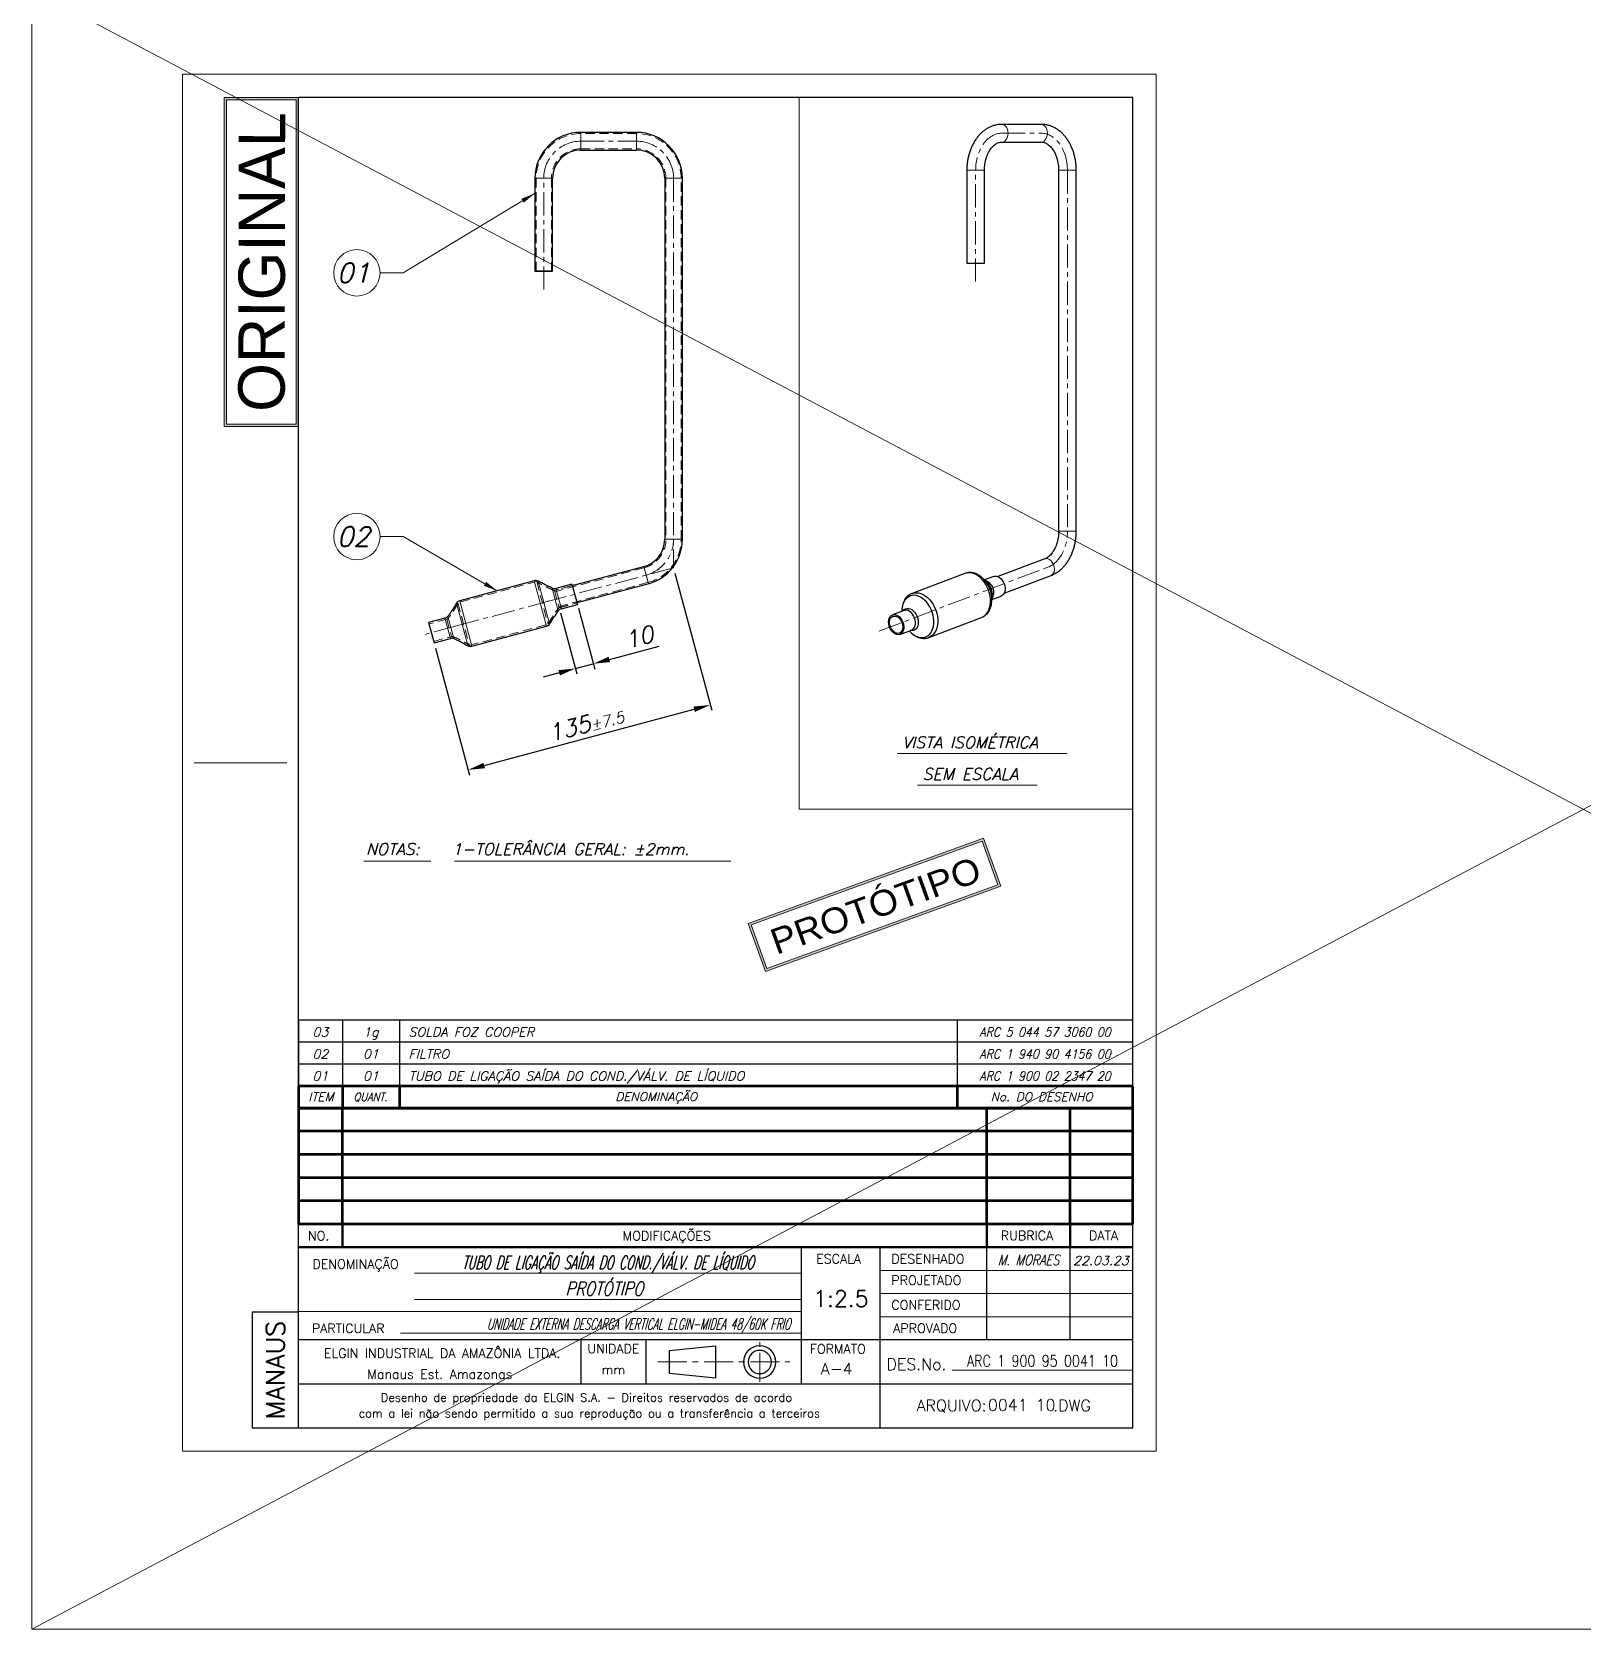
# Model space of a CAD drawing. Header units: millimetres. Extents: x -274 to 1592, y -149 to 3482.
# Drawn here: x -81 to 755, y 998 to 1859 of the extents above; entities that cross this region are included whole.
import ezdxf
from ezdxf.enums import TextEntityAlignment as Align

# ---------------------------------------------------------------- set-up
doc = ezdxf.new("R2010")
doc.units = ezdxf.units.MM
doc.header["$LTSCALE"] = 5
doc.linetypes.add('CENTER', pattern=[2, 1.25, -0.25, 0.25, -0.25])
doc.linetypes.add('DASHED', pattern=[0.75, 0.5, -0.25])
for name, color, linetype, lineweight in [('Dimensão', 252, 'Continuous', 13), ('LCentro', 1, 'CENTER', 15), ('LContorno', 7, 'Continuous', 30), ('LTexto', 7, 'Continuous', 25), ('LTracejada', 2, 'DASHED', 20), ('TEXTO', 3, 'Continuous', 25)]:
    doc.layers.add(name, color=color, linetype=linetype, lineweight=lineweight)
doc.styles.add('ARIAL ELGIN', font='ARIAL.TTF')
doc.styles.add('ARIAL-ELGIN', font='arial.ttf')
doc.styles.add('romans', font='romans.shx', dxfattribs={"oblique": 15})
doc.dimstyles.new('romans', dxfattribs={"dimscale": 2, "dimtxt": 3, "dimasz": 3, "dimexe": 1, "dimexo": 1, "dimgap": 1.5, "dimtad": 1, "dimdsep": 46, "dimtxsty": 'romans', "dimcen": 0, "dimclrd": 256, "dimclre": 256, "dimclrt": 7, "dimaunit": 1, "dimadec": 0, "dimazin": 0, "dimtfac": 0.666666, "dimtmove": 0, "dimatfit": 3, "dimfxl": 1, "dimlwd": -1, "dimarcsym": 0})
doc.dimstyles.new('romans$0', dxfattribs={"dimscale": 3, "dimtxt": 3, "dimasz": 3, "dimexe": 1, "dimexo": 1, "dimgap": 1, "dimtad": 1, "dimdsep": 46, "dimtxsty": 'romans', "dimcen": 0, "dimclrt": 7, "dimaunit": 1, "dimadec": 0, "dimazin": 0, "dimtfac": 0.666666, "dimtmove": 0, "dimatfit": 3, "dimfxl": 1, "dimarcsym": 0})

# ---------------------------------------------------------------- blocks, each defined once
blk = doc.blocks.new('Acrésc. de Desenho')
at = {"layer": 'LContorno', "color": 3, "lineweight": 60}
for p, q in [((180, 4.74), (0, 4.74)), ((0, 4.74), (0, 0)), ((9.47, 4.74), (9.47, 0)), ((21.79, 4.74), (21.79, 0)), ((142.09, 4.74), (142.09, 0)), ((180, 0), (180, 4.74)), ((0, 0), (180, 0))]:
    blk.add_line(p, q, dxfattribs=at)
at = {"layer": 'TEXTO', "style": 'romans', "oblique": 15, "width": 1.035276}
for s, p in [('DENOMINAÇÃO', (77.18, 2.45)), ('No. DO DESENHO', (160.3, 2.45))]:
    blk.add_text(s, height=1.8299, dxfattribs=at).set_placement(p, align=Align.MIDDLE)
at = {"layer": 'TEXTO', "style": 'romans', "oblique": 15}
for s, height, width, p in [('ITEM', 1.83, 1.035276, (4.87, 2.45)), ('QUANT.', 1.757, 0.879985, (15.53, 2.42))]:
    blk.add_text(s, height=height, dxfattribs=dict(at, width=width)).set_placement(p, align=Align.MIDDLE_CENTER)
blk = doc.blocks.new('Modificações1')
at = {"layer": 'LContorno', "color": 3, "lineweight": 60}
for p, q in [((180, 5), (0, 5)), ((0, 5), (0, 0)), ((9.5, 0), (9.5, 5)), ((148.5, 0), (148.5, 5)), ((166.5, 0), (166.5, 5)), ((180, 0), (180, 5)), ((180, 0), (0, 0))]:
    blk.add_line(p, q, dxfattribs=at)
at = {"layer": 'TEXTO', "style": 'romans'}
for tag, p in [('Nº', (4.75, 2.5)), ('RÚBRICA', (157.5, 2.5)), ('DATA', (173.25, 2.5))]:
    blk.add_attdef(tag, text='', height=2, dxfattribs=at).set_placement(p, align=Align.MIDDLE_CENTER)
blk.add_attdef('MODIFICAÇÕES', text='', height=2, dxfattribs=at).set_placement((12.975, 2.5), align=Align.MIDDLE_LEFT)
blk = doc.blocks.new('Acrésc. de Desenho1')
at = {"layer": 'LContorno', "color": 3}
for p, q in [((180, 4.74), (0, 4.74)), ((0, 4.74), (0, 0)), ((9.47, 4.74), (9.47, 0)), ((21.79, 4.74), (21.79, 0)), ((142.09, 4.74), (142.09, 0)), ((180, 0), (180, 4.74)), ((180, 0), (0, 0))]:
    blk.add_line(p, q, dxfattribs=at)
at = {"layer": 'TEXTO', "style": 'romans', "oblique": 15, "width": 1.035276}
blk.add_attdef('DENOMINAÇÃO', text='', height=1.93, dxfattribs=at).set_placement((23.75, 0.66), align=Align.BOTTOM_LEFT)
for tag, p in [('ITEM', (4.74, 0.66)), ('QUANT.', (15.63, 0.66)), ('NºDESENHO', (161.04, 0.66))]:
    blk.add_attdef(tag, text='', height=1.93, dxfattribs=at).set_placement(p, align=Align.BOTTOM_CENTER)
blk = doc.blocks.new('A4')
at = {"layer": 'Dimensão'}
for p, q in [((-0.01, 0), (-0.01, 297)), ((209.99, 297), (-0.01, 297)), ((209.99, 0), (209.99, 297)), ((2.49, 148.5), (22.49, 148.5)), ((133.49, 38.38), (49.99, 38.38)), ((150.49, 39), (204.99, 39)), ((191.49, 39), (173.49, 39)), ((133.49, 32.75), (49.99, 32.75)), ((150.49, 34), (204.99, 34)), ((133.49, 30.12), (24.99, 30.12)), ((150.49, 29), (204.99, 29)), ((133.49, 25.5), (46.99, 25.5)), ((204.99, 17.5), (165.99, 17.5)), ((209.99, 0), (-0.01, 0))]:
    blk.add_line(p, q, dxfattribs=at)
at = {"layer": 'LCentro'}
for p, q in [((124.49, 15), (124.49, 23.5)), ((102.49, 19.25), (130.99, 19.25))]:
    blk.add_line(p, q, dxfattribs=at)
at = {"layer": 'LContorno', "color": 3}
for p, q in [((24.99, 5), (24.99, 292)), ((204.99, 292), (24.99, 292)), ((204.99, 5), (204.99, 292)), ((133.49, 14.5), (133.49, 44)), ((150.49, 5), (150.49, 44)), ((173.49, 24), (173.49, 44)), ((191.49, 24), (191.49, 44)), ((14.99, 30), (14.99, 5)), ((24.99, 30), (14.99, 30)), ((204.99, 24), (24.99, 24)), ((85.99, 14.5), (85.99, 24)), ((99.99, 14.5), (99.99, 24)), ((204.99, 14.5), (24.99, 14.5)), ((204.99, 5), (14.99, 5))]:
    blk.add_line(p, q, dxfattribs=at)
at = {"layer": 'LContorno', "color": 3, "lineweight": 50}
for p, q in [((204.99, 49), (24.99, 49)), ((34.49, 44), (34.49, 49)), ((173.49, 44), (173.49, 49)), ((191.49, 44), (191.49, 49)), ((204.99, 44), (24.99, 44))]:
    blk.add_line(p, q, dxfattribs=at)
at = {"layer": 'LContorno'}
for p, q in [((104.99, 21.75), (114.94, 22.74)), ((104.99, 19.25), (104.99, 21.75)), ((114.94, 22.74), (114.94, 15.74)), ((104.99, 16.74), (104.99, 19.24)), ((114.94, 15.74), (104.99, 16.74))]:
    blk.add_line(p, q, dxfattribs=at)
for major_axis, start_param, end_param in [((2.47, 2.47), 5.497787, 11.780972), ((-1.77, 1.77), 3.926991, 10.210176)]:
    blk.add_ellipse((124.49, 19.25), major_axis=major_axis, ratio=1, start_param=start_param, end_param=end_param, dxfattribs=at)
at = {"layer": 'LContorno', "style": 'romans'}
blk.add_text('MANAUS', height=4, rotation=90, dxfattribs=at).set_placement((19.99, 17.5), align=Align.MIDDLE)
blk.add_text('A-4', height=2.5, dxfattribs=at).set_placement((137.67, 15.78), align=Align.BOTTOM_LEFT)
at = {"layer": 'LContorno', "style": 'romans', "oblique": 15, "width": 2.742105}
blk.add_attdef('DENOMINAÇÃO', text='', height=2.9, rotation=0.1779, dxfattribs=at).set_placement((51.25, 39.09), (132.24, 39.34), align=Align.FIT)
at = {"layer": 'LContorno', "style": 'romans', "oblique": 15}
for tag, height, width, p in [('NOME1', 2.22, 1.035276, (182.49, 39.49)), ('DATA1', 1.93, 0.9, (198.08, 39.59)), ('NOME2', 2.22, 1.035276, (182.49, 34.49)), ('DATA2', 1.93, 0.9, (198.08, 34.59)), ('NOME3', 2.22, 1.035276, (182.49, 24.49)), ('DATA3', 1.93, 0.9, (198.08, 24.59))]:
    blk.add_attdef(tag, text='', height=height, dxfattribs=dict(at, width=width)).set_placement(p, align=Align.BOTTOM_CENTER)
for tag, height, width, p, p2 in [('DENOMINAÇÃO1', 2.9, 2.574799, (51.25, 33.72), (132.24, 33.72)), ('PARTICULAR', 2.41, 4.089453, (47.62, 26.3), (132.24, 26.3))]:
    blk.add_attdef(tag, text='', height=height, dxfattribs=dict(at, width=width)).set_placement(p, p2, align=Align.FIT)
at = {"layer": 'LContorno', "style": 'romans'}
for tag, height, p in [('ESC.', 3.5, (141.99, 30.12)), ('ARQUIVO', 2.5, (181, 7.98))]:
    blk.add_attdef(tag, text='', height=height, dxfattribs=at).set_placement(p, align=Align.BOTTOM_CENTER)
at = {"layer": 'LContorno', "style": 'romans', "width": 0.85}
blk.add_attdef('NºDESENHO', text='', height=2.5, dxfattribs=at).set_placement((185.49, 17.5), align=Align.BOTTOM_CENTER)
at = {"layer": 'LTexto', "style": 'romans'}
for s, height, p in [('NO.', 2, (29.34, 45.49)), ('MODIFICAÇÕES', 2, (104.44, 45.49)), ('RUBRICA', 2, (182.14, 45.52)), ('DATA', 2, (198.66, 45.52)), ('DENOMINAÇÃO', 2, (37.31, 39.37)), ('ESCALA', 2, (141.5, 40.5)), ('PARTICULAR', 2, (35.72, 25.51)), ('DES.No.', 2.5, (158.31, 17.52)), ('ARQUIVO:       .DWG', 2.5, (177.13, 8.62))]:
    blk.add_text(s, height=height, dxfattribs=at).set_placement(p, align=Align.CENTER)
for s, p in [('DESENHADO', (152.89, 42.49)), ('PROJETADO', (152.89, 37.87)), ('CONFERIDO', (152.89, 32.55)), ('APROVADO', (153.28, 27.53))]:
    blk.add_text(s, height=2, dxfattribs=at).set_placement(p, align=Align.TOP_LEFT)
for s, height, p in [('ELGIN INDUSTRIAL DA AMAZÔNIA LTDA. ', 2, (56.66, 21.14)), ('UNIDADE', 2, (92.92, 22.13)), ('Manaus Est. Amazonas', 2, (55.49, 16.62)), ('mm', 2, (92.92, 17.61)), ('Desenho de propriedade da ELGIN S.A. - Direitos reservados de acordo ', 1.8, (87.74, 11.59)), ('com a lei não sendo permitido a sua reprodução ou a transferência a terceiros', 1.8, (87.74, 8.19))]:
    blk.add_text(s, height=height, dxfattribs=at).set_placement(p, align=Align.MIDDLE_CENTER)
blk.add_text('FORMATO', height=2, dxfattribs=at).set_placement((135.29, 20.46), align=Align.BOTTOM_LEFT)
blk = doc.blocks.new('Carimbo Original PRETO')
at = {"layer": 'LCentro'}
h = blk.add_hatch(color=3, dxfattribs=at)
h.paths.add_polyline_path([(-16, -71), (0, -71), (0, 0), (-16, 0)])
h.paths.add_polyline_path([(-15.5, -0.5), (-0.5, -0.5), (-0.5, -70.5), (-15.5, -70.5)], flags=16)
at = {"layer": 'LCentro', "color": 3, "linetype": 'Continuous'}
for points in [[(0, -71), (0, 0), (-16, 0), (-16, -71)], [(-0.5, -70.5), (-0.5, -0.5), (-15.5, -0.5), (-15.5, -70.5)]]:
    blk.add_lwpolyline(points, close=True, dxfattribs=at)
at = {"layer": 'LCentro', "color": 3, "style": 'ARIAL ELGIN', "width": 0.968396}
blk.add_text('ORIGINAL', height=10, rotation=89.8833, dxfattribs=at).set_placement((-2.99, -67.83), (-2.86, -3.23), align=Align.FIT)
blk = doc.blocks.new('*D123')
at = {"layer": 'Defpoints', "color": 0}
for p in [(264.77, 1570.2), (134.15, 1535.2), (284.59, 1496.23)]:
    blk.add_point(p, dxfattribs=at)
at = {"layer": 'Dimensão', "color": 0, "lineweight": -2}
for p, q in [((265.55, 1567.3), (285.37, 1493.33)), ((136.39, 1526.84), (154.75, 1458.33)), ((162.67, 1463.56), (275.9, 1493.9))]:
    blk.add_line(p, q, dxfattribs=at)
at = {"layer": 'Dimensão', "color": 0}
for points in [[(276.28, 1492.45), (275.51, 1495.35), (284.59, 1496.23)], [(162.28, 1465.01), (163.06, 1462.11), (153.97, 1461.23)]]:
    blk.add_solid(points, dxfattribs=at)
at = {"layer": 'Dimensão', "color": 7, "insert": (217.45, 1486), "char_height": 9, "attachment_point": 5, "rotation": 15, "style": 'romans'}
blk.add_mtext('135{\\H5.999994;%%p7.5}', dxfattribs=at)
blk = doc.blocks.new('*D124')
at = {"layer": 'Defpoints', "color": 0}
for p in [(212.66, 1551.31), (203, 1548.72), (221.46, 1518.46)]:
    blk.add_point(p, dxfattribs=at)
at = {"layer": 'Dimensão', "color": 0, "lineweight": -2}
for p, q in [((203.78, 1545.82), (212.58, 1512.98)), ((213.44, 1548.41), (222.24, 1515.57)), ((230.15, 1520.79), (257.09, 1528.01)), ((211.8, 1515.88), (221.46, 1518.46)), ((203.11, 1513.55), (194.41, 1511.22))]:
    blk.add_line(p, q, dxfattribs=at)
at = {"layer": 'Dimensão', "color": 0}
for points in [[(203.5, 1512.1), (202.72, 1515), (211.8, 1515.88)], [(229.77, 1522.24), (230.54, 1519.34), (221.46, 1518.46)]]:
    blk.add_solid(points, dxfattribs=at)
at = {"layer": 'Dimensão', "color": 7, "insert": (246.03, 1532.81), "char_height": 9, "attachment_point": 5, "rotation": 15, "style": 'romans'}
blk.add_mtext('10', dxfattribs=at)
blk = doc.blocks.new('InsCirculo')
at = {"layer": 'Dimensão'}
blk.add_circle((0, 0), 5, dxfattribs=at)
at = {"layer": 'TEXTO', "style": 'romans', "oblique": 15}
blk.add_attdef('00', text='', height=4.17, dxfattribs=at).set_placement((-0.76, 0), align=Align.MIDDLE_CENTER)
blk = doc.blocks.new('Carimbo Protótipo')
at = {"layer": 'LCentro'}
h = blk.add_hatch(color=10, dxfattribs=at)
h.paths.add_polyline_path([(0, 11), (0, 0), (54, 0), (54, 11)])
h.paths.add_polyline_path([(53.5, 10.5), (53.5, 0.5), (0.5, 0.5), (0.5, 10.5)], flags=16)
h.paths.add_polyline_path([(1.66, 0.69), (55.03, 0.69), (55.03, 11.16), (1.66, 11.16)], flags=9)
at = {"layer": 'LCentro', "color": 10, "linetype": 'Continuous'}
for points in [[(0, 0), (54, 0), (54, 11), (0, 11)], [(0.5, 0.5), (53.5, 0.5), (53.5, 10.5), (0.5, 10.5)]]:
    blk.add_lwpolyline(points, close=True, dxfattribs=at)
at = {"layer": 'LCentro', "color": 10, "style": 'ARIAL-ELGIN', "width": 1.050604}
blk.add_text('PROTÓTIPO', height=5.5, dxfattribs=at).set_placement((3.4, 2.53), (50.91, 2.53), align=Align.FIT)

msp = doc.modelspace()

# ---------------------------------------------------------------- linework, layer by layer
at = {"layer": 'Dimensão'}
for p, q in [((-81.243, 997.955), (1591.764, 1881.899)), ((1591.764, 997.955), (-81.243, 1881.899)), ((385.392, 1469.993), (477.121, 1469.993)), ((396.376, 1452.952), (460.935, 1452.952)), ((133.878, 1412.074), (97.691, 1412.074)), ((146.581, 1412.074), (295.598, 1412.074))]:
    msp.add_line(p, q, dxfattribs=at)
for points in [[(-81.243, 1881.899), (-81.243, 997.955), (1591.764, 997.955), (1591.764, 1881.899)], [(512.5, 1823.828), (512.5, 1440.071), (332.448, 1440.071), (332.448, 1823.828)]]:
    msp.add_lwpolyline(points, close=True, dxfattribs=at)
at = {"layer": 'LCentro', "ltscale": 2}
for p, q in [((214.769, 1800.198), (244.769, 1800.198)), ((441.833, 1804.516), (463.046, 1804.516)), ((427.691, 1724.516), (427.691, 1784.516)), ((477.189, 1784.516), (477.189, 1589.862)), ((194.769, 1720.198), (194.769, 1780.198)), ((264.769, 1780.198), (264.769, 1570.198)), ((264.769, 1570.198), (196.855, 1552.001)), ((375.479, 1535.974), (466.707, 1570.544)), ((147.677, 1538.824), (197.905, 1552.282)), ((147.677, 1538.824), (130.29, 1534.165))]:
    msp.add_line(p, q, dxfattribs=at)
for centre, start, end in [((214.769, 1780.198), 90, 180), ((244.769, 1780.198), 0, 90), ((244.769, 1585.545), 285, 0)]:
    msp.add_arc(centre, 20, start, end, dxfattribs=at)
for centre, start_param, end_param in [((441.833, 1784.516), 0, 1.5707963), ((463.046, 1784.516), 4.712389, 6.2831853), ((463.046, 1589.862), 3.403392, 4.712389)]:
    msp.add_ellipse(centre, major_axis=(0, 20), ratio=0.7071068, start_param=start_param, end_param=end_param, dxfattribs=at)
at = {"layer": 'LContorno', "color": 3}
for p, q in [((463.046, 1809.278), (441.833, 1809.278)), ((244.769, 1804.961), (214.769, 1804.961)), ((214.769, 1795.436), (244.769, 1795.436)), ((441.833, 1799.753), (463.046, 1799.753)), ((422.929, 1784.516), (422.929, 1734.516)), ((432.454, 1734.516), (432.454, 1784.516)), ((472.426, 1784.516), (472.426, 1589.862)), ((481.951, 1589.862), (481.951, 1784.516)), ((190.006, 1780.198), (190.006, 1730.198)), ((199.531, 1730.198), (199.531, 1780.198)), ((260.006, 1780.198), (260.006, 1585.487)), ((269.531, 1585.487), (269.531, 1780.198)), ((422.929, 1734.516), (431.059, 1734.516)), ((431.059, 1734.516), (432.454, 1734.516)), ((198.136, 1730.198), (190.006, 1730.198)), ((190.006, 1730.198), (199.531, 1730.198)), ((190.658, 1730.198), (198.868, 1730.198)), ((199.531, 1730.198), (198.136, 1730.198)), ((248.498, 1570.769), (209.145, 1560.224)), ((465.019, 1574.997), (439.725, 1565.413)), ((189.637, 1563.215), (149.459, 1552.449)), ((209.966, 1561.363), (201.357, 1559.056)), ((209.966, 1561.363), (212.89, 1550.448)), ((211.61, 1551.024), (250.963, 1561.569)), ((421.886, 1567.141), (393.476, 1556.375)), ((437.469, 1565.507), (432.495, 1563.622)), ((443.1, 1556.506), (468.394, 1566.09)), ((204.281, 1548.141), (212.89, 1550.448)), ((436.495, 1553.054), (441.473, 1554.94)), ((436.638, 1554.89), (436.668, 1555.132)), ((141.501, 1543.018), (132.692, 1540.658)), ((389.057, 1547.162), (382.828, 1544.801)), ((402.477, 1532.623), (430.887, 1543.389)), ((132.692, 1540.658), (135.616, 1529.743)), ((156.033, 1527.915), (196.211, 1538.68)), ((386.832, 1534.234), (393.061, 1536.595)), ((391.897, 1536.154), (392.502, 1535.505)), ((393.364, 1536.344), (392.62, 1536.428)), ((135.616, 1529.743), (144.426, 1532.103))]:
    msp.add_line(p, q, dxfattribs=at)
at = {"layer": 'LContorno', "color": 4, "lineweight": 9}
for p, q in [((214.769, 1796.831), (214.769, 1804.961)), ((214.769, 1804.961), (214.769, 1795.436)), ((214.769, 1796.092), (214.769, 1804.305)), ((244.769, 1796.831), (244.769, 1804.961)), ((244.769, 1804.961), (244.769, 1795.436)), ((244.769, 1804.305), (244.769, 1796.092)), ((214.769, 1795.436), (214.769, 1796.831)), ((244.769, 1795.436), (244.769, 1796.831)), ((422.929, 1784.516), (431.059, 1784.516)), ((431.059, 1784.516), (432.454, 1784.516)), ((480.556, 1784.516), (472.426, 1784.516)), ((481.951, 1784.516), (480.556, 1784.516)), ((198.136, 1780.198), (190.006, 1780.198)), ((190.006, 1780.198), (199.531, 1780.198)), ((198.88, 1780.198), (190.67, 1780.198)), ((199.531, 1780.198), (198.136, 1780.198)), ((260.006, 1780.198), (261.401, 1780.198)), ((269.531, 1780.198), (260.006, 1780.198)), ((268.88, 1780.198), (260.67, 1780.198)), ((261.401, 1780.198), (269.531, 1780.198)), ((260.006, 1585.545), (261.401, 1585.545)), ((269.531, 1585.545), (260.006, 1585.545)), ((260.658, 1585.545), (268.868, 1585.545)), ((261.401, 1585.545), (269.531, 1585.545)), ((480.556, 1589.862), (472.426, 1589.862)), ((481.951, 1589.862), (480.556, 1589.862)), ((248.713, 1570.827), (249.074, 1569.479)), ((251.178, 1561.626), (248.713, 1570.827)), ((251.008, 1562.26), (248.882, 1570.193)), ((249.074, 1569.479), (251.178, 1561.626)), ((196.211, 1538.68), (189.637, 1563.215)), ((189.637, 1563.215), (196.211, 1538.68)), ((191.782, 1562.987), (197.954, 1539.95)), ((197.954, 1539.95), (191.782, 1562.987)), ((202.594, 1546.955), (199.302, 1559.24)), ((202.594, 1546.955), (199.302, 1559.24)), ((204.281, 1548.141), (201.357, 1559.056)), ((153.758, 1528.214), (147.638, 1551.052)), ((147.638, 1551.052), (153.758, 1528.214)), ((149.459, 1552.449), (156.033, 1527.915)), ((156.033, 1527.915), (149.459, 1552.449)), ((144.426, 1532.103), (141.501, 1543.018)), ((141.501, 1543.018), (144.426, 1532.103)), ((146.223, 1532.027), (143.019, 1543.983)), ((146.223, 1532.027), (143.019, 1543.983))]:
    msp.add_line(p, q, dxfattribs=at)
at = {"layer": 'LContorno', "color": 4, "lineweight": 9, "flags": 128}
for points in [[(441.835, 1809.278), (442.016, 1809.271), (442.734, 1809.105), (443.411, 1808.724), (444.013, 1808.146), (444.514, 1807.398), (444.89, 1806.516), (445.122, 1805.54), (445.201, 1804.516)], [(463.046, 1809.278), (463.229, 1809.271), (463.947, 1809.105), (464.624, 1808.724), (465.227, 1808.146), (465.727, 1807.398), (466.103, 1806.516), (466.335, 1805.54), (466.414, 1804.516)], [(445.201, 1804.516), (445.122, 1803.492), (444.89, 1802.516), (444.514, 1801.634), (444.013, 1800.886), (443.411, 1800.308), (442.734, 1799.927), (442.016, 1799.76), (441.853, 1799.753)], [(466.414, 1804.516), (466.335, 1803.492), (466.103, 1802.516), (465.727, 1801.634), (465.227, 1800.886), (464.624, 1800.308), (463.947, 1799.927), (463.229, 1799.76), (463.046, 1799.753)], [(470.074, 1570.544), (469.808, 1571.533), (469.397, 1572.476), (468.86, 1573.328), (468.223, 1574.05), (467.514, 1574.608), (466.768, 1574.976), (466.019, 1575.137), (465.302, 1575.084), (465.019, 1574.997)]]:
    msp.add_lwpolyline(points, dxfattribs=at)
at = {"layer": 'LContorno', "color": 3, "flags": 128}
for points in [[(424.062, 1567.532), (422.886, 1567.423), (421.886, 1567.141)], [(430.887, 1543.389), (431.528, 1543.677), (432.511, 1544.316), (433.385, 1545.151), (434.134, 1546.167), (434.745, 1547.345), (435.206, 1548.664), (435.511, 1550.101), (435.652, 1551.631), (435.628, 1553.225), (435.439, 1554.855), (435.089, 1556.493), (434.583, 1558.109), (433.931, 1559.674), (433.145, 1561.16), (432.237, 1562.542), (431.226, 1563.793), (430.128, 1564.892), (428.963, 1565.82), (427.752, 1566.559), (426.517, 1567.096), (425.28, 1567.423), (424.062, 1567.532)], [(437.469, 1565.507), (438.038, 1565.653), (438.846, 1565.653), (439.68, 1565.43), (440.506, 1564.995), (441.289, 1564.364), (441.997, 1563.564), (442.602, 1562.627), (443.079, 1561.591), (443.409, 1560.5), (443.577, 1559.397), (443.577, 1558.328), (443.408, 1557.336), (443.079, 1556.463), (442.602, 1555.744), (441.997, 1555.208), (441.473, 1554.94)], [(398.692, 1532.531), (399.81, 1532.638), (400.867, 1532.955), (401.843, 1533.477), (402.72, 1534.194), (403.482, 1535.092), (404.114, 1536.156), (404.605, 1537.365), (404.946, 1538.697), (405.13, 1540.127), (405.153, 1541.627), (405.016, 1543.171), (404.721, 1544.73), (404.273, 1546.274), (403.68, 1547.775), (402.955, 1549.204), (402.11, 1550.536), (401.161, 1551.745), (400.125, 1552.809), (399.023, 1553.708), (397.874, 1554.425), (396.7, 1554.947), (395.523, 1555.264), (394.364, 1555.37), (393.246, 1555.264), (392.189, 1554.947), (391.213, 1554.425), (390.336, 1553.708), (389.574, 1552.809), (388.942, 1551.745), (388.451, 1550.536), (388.11, 1549.204), (387.949, 1548.047)], [(393.496, 1556.383), (394.476, 1556.657), (395.652, 1556.767)], [(395.652, 1556.767), (396.87, 1556.657), (398.107, 1556.331), (399.342, 1555.793), (400.553, 1555.054), (401.718, 1554.127), (402.816, 1553.028), (403.827, 1551.776), (404.735, 1550.395), (405.521, 1548.908), (406.173, 1547.343), (406.679, 1545.727), (407.029, 1544.09), (407.218, 1542.459), (407.242, 1540.865), (407.101, 1539.336), (406.796, 1537.899), (406.335, 1536.579), (405.724, 1535.401), (404.975, 1534.386), (404.101, 1533.551), (403.118, 1532.911), (402.482, 1532.626)], [(385.864, 1534.06), (385.039, 1534.172), (384.205, 1534.503), (383.396, 1535.038), (382.647, 1535.758), (381.986, 1536.631), (381.443, 1537.622), (381.037, 1538.691), (380.788, 1539.794), (380.703, 1540.886), (380.788, 1541.921), (381.038, 1542.858), (381.443, 1543.659), (381.987, 1544.289), (382.647, 1544.725), (383.397, 1544.947), (384.205, 1544.947), (385.039, 1544.725), (385.865, 1544.289), (386.648, 1543.659), (387.356, 1542.858), (387.961, 1541.921), (388.438, 1540.886), (388.768, 1539.794), (388.936, 1538.691), (388.936, 1537.622), (388.767, 1536.631), (388.438, 1535.758), (387.961, 1535.038), (387.356, 1534.503), (386.647, 1534.172), (385.864, 1534.06)], [(385.718, 1534.833), (384.96, 1534.943), (384.196, 1535.266), (383.461, 1535.788), (382.791, 1536.485), (382.216, 1537.323), (381.763, 1538.264), (381.454, 1539.264), (381.302, 1540.276), (381.315, 1541.252), (381.493, 1542.147), (381.827, 1542.919), (382.301, 1543.532), (382.894, 1543.957), (383.577, 1544.175), (384.318, 1544.175), (385.084, 1543.957), (385.837, 1543.532), (386.544, 1542.919), (387.17, 1542.147), (387.687, 1541.252), (388.071, 1540.276), (388.302, 1539.264), (388.372, 1538.264), (388.276, 1537.323), (388.018, 1536.485), (387.612, 1535.788), (387.076, 1535.266), (386.434, 1534.943), (385.718, 1534.833)], [(387.949, 1548.047), (387.927, 1547.775), (387.893, 1546.721)], [(388.615, 1546.994), (388.635, 1547.022), (389.219, 1547.636), (389.911, 1548.058), (390.688, 1548.273), (391.52, 1548.273), (392.377, 1548.058), (393.23, 1547.636), (394.046, 1547.022), (394.797, 1546.237), (395.455, 1545.311), (395.996, 1544.278), (396.402, 1543.173), (396.656, 1542.038), (396.751, 1540.913), (396.682, 1539.839), (396.453, 1538.855), (396.071, 1537.996), (395.55, 1537.293), (394.909, 1536.772), (394.172, 1536.452), (393.364, 1536.344), (393.364, 1536.344)], [(393.061, 1536.595), (393.585, 1536.863), (394.19, 1537.399), (394.667, 1538.118), (394.997, 1538.991), (395.165, 1539.983), (395.165, 1541.052), (394.997, 1542.155), (394.668, 1543.246), (394.191, 1544.282), (393.586, 1545.219), (392.877, 1546.019), (392.094, 1546.65), (391.269, 1547.085), (390.435, 1547.308), (389.626, 1547.308), (389.057, 1547.162)]]:
    msp.add_lwpolyline(points, dxfattribs=at)
at = {"layer": 'LContorno', "color": 3}
for centre, radius, start, end in [((214.769, 1780.198), 24.762, 90, 180), ((244.769, 1780.198), 24.762, 0, 90), ((214.769, 1780.198), 15.238, 90, 180), ((244.769, 1780.198), 15.238, 0, 90), ((244.769, 1585.545), 15.238, 285, 0), ((244.769, 1585.545), 24.763, 285, 0), ((190.413, 1560.317), 3, 62.86206, 105), ((200.58, 1561.954), 3, 244.785228, 285), ((420.4, 1553.005), 16.048, 350.669721, 49.909941), ((430.804, 1556.939), 6.714, 329.293675, 72.183198), ((428.005, 1555.875), 8.694, 355.097674, 47.328882), ((150.235, 1549.551), 3, 105, 149.975778), ((140.725, 1545.916), 3, 285, 319.884082), ((205.058, 1545.244), 3, 105, 145.214772), ((195.434, 1541.578), 3, 285, 327.13794), ((399.281, 1541.686), 9.174, 222.363049, 266.319655), ((145.202, 1529.205), 3, 70.115918, 105), ((155.256, 1530.812), 3, 240.024222, 285)]:
    msp.add_arc(centre, radius, start, end, dxfattribs=at)
at = {"layer": 'LContorno', "color": 4, "lineweight": 9}
msp.add_arc((466.469, 1569.36), 3.795, 300.489602, 18.173929, dxfattribs=at)
at = {"layer": 'LContorno', "color": 3}
for points, knots in [([(441.833, 1809.278), (441.469, 1809.27), (440.534, 1809.25), (439.037, 1809.043), (437.364, 1808.626), (435.733, 1808.015), (434.153, 1807.219), (432.635, 1806.242), (431.189, 1805.089), (429.827, 1803.767), (428.56, 1802.285), (427.399, 1800.654), (426.356, 1798.888), (425.439, 1797.004), (424.655, 1795.018), (424.012, 1792.947), (423.512, 1790.809), (423.162, 1788.622), (422.962, 1786.517), (422.939, 1785.144), (422.929, 1784.516)], [0, 0, 0, 0, 0.0348444, 0.089354, 0.1438778, 0.1986273, 0.2537941, 0.3095211, 0.3658875, 0.4229028, 0.4805118, 0.5386122, 0.5970791, 0.6557893, 0.7146392, 0.7735472, 0.8324624, 0.8913699, 0.9502716, 1, 1, 1, 1]), ([(481.951, 1784.516), (481.946, 1784.924), (481.934, 1786.077), (481.794, 1787.97), (481.487, 1790.172), (481.028, 1792.333), (480.423, 1794.435), (479.673, 1796.462), (478.782, 1798.397), (477.755, 1800.222), (476.599, 1801.922), (475.321, 1803.478), (473.933, 1804.875), (472.448, 1806.097), (470.881, 1807.133), (469.249, 1807.972), (467.57, 1808.61), (465.86, 1809.041), (464.347, 1809.25), (463.408, 1809.27), (463.046, 1809.278)], [0, 0, 0, 0, 0.0322975, 0.0912392, 0.150249, 0.2093354, 0.2685162, 0.3277993, 0.3871764, 0.4466089, 0.5060138, 0.5652809, 0.6242671, 0.6828109, 0.7407594, 0.798001, 0.8544926, 0.9102721, 0.9654541, 1, 1, 1, 1]), ([(432.454, 1784.516), (432.457, 1784.806), (432.467, 1785.673), (432.577, 1787.108), (432.827, 1788.79), (433.198, 1790.413), (433.68, 1791.953), (434.262, 1793.39), (434.933, 1794.705), (435.677, 1795.884), (436.479, 1796.913), (437.322, 1797.785), (438.191, 1798.496), (439.074, 1799.048), (439.966, 1799.444), (440.888, 1799.703), (441.507, 1799.736), (441.833, 1799.753)], [0, 0, 0, 0, 0.034088, 0.1016683, 0.1691772, 0.2365287, 0.3036781, 0.370602, 0.4373124, 0.5038762, 0.5704174, 0.6371356, 0.7044185, 0.7728801, 0.8434479, 0.917431, 1, 1, 1, 1]), ([(463.046, 1799.753), (463.176, 1799.75), (463.644, 1799.74), (464.404, 1799.606), (465.335, 1799.277), (466.237, 1798.8), (467.143, 1798.15), (468.039, 1797.312), (468.884, 1796.32), (469.666, 1795.181), (470.373, 1793.904), (470.993, 1792.504), (471.515, 1790.996), (471.929, 1789.4), (472.223, 1787.736), (472.396, 1786.099), (472.417, 1785.02), (472.426, 1784.516)], [0, 0, 0, 0, 0.03272391, 0.11844946, 0.1904422, 0.25871832, 0.33125299, 0.4011069, 0.46941035, 0.53694832, 0.60417889, 0.6713449, 0.73855202, 0.80587334, 0.87332332, 0.94087978, 1, 1, 1, 1]), ([(472.426, 1589.862), (472.423, 1589.572), (472.413, 1588.706), (472.303, 1587.271), (472.052, 1585.588), (471.681, 1583.965), (471.2, 1582.425), (470.617, 1580.988), (469.947, 1579.673), (469.202, 1578.495), (468.4, 1577.466), (467.557, 1576.593), (466.689, 1575.884), (465.835, 1575.343), (465.284, 1575.11), (465.019, 1574.997)], [0, 0, 0, 0, 0.0407516, 0.1215426, 0.2022483, 0.2827658, 0.3630417, 0.443048, 0.5227991, 0.6023749, 0.6819237, 0.7616842, 0.8421196, 0.9239643, 1, 1, 1, 1]), ([(468.394, 1566.09), (468.733, 1566.227), (469.617, 1566.583), (470.994, 1567.317), (472.503, 1568.324), (473.935, 1569.508), (475.281, 1570.859), (476.53, 1572.368), (477.671, 1574.023), (478.693, 1575.81), (479.587, 1577.714), (480.347, 1579.716), (480.966, 1581.8), (481.44, 1583.948), (481.764, 1586.142), (481.928, 1588.121), (481.944, 1589.364), (481.951, 1589.862)], [0, 0, 0, 0, 0.0417082, 0.1087925, 0.1763499, 0.2446915, 0.3138117, 0.383632, 0.4540218, 0.5248281, 0.5959049, 0.6671321, 0.7384145, 0.8097008, 0.8809768, 0.9522478, 1, 1, 1, 1]), ([(424.611, 1567.635), (424.337, 1567.625), (423.644, 1567.602), (422.725, 1567.444), (422.121, 1567.207), (421.905, 1567.121)], [0, 0, 0, 0, 0.29624017, 0.7477778, 1, 1, 1, 1]), ([(430.662, 1565.328), (430.338, 1565.579), (429.618, 1566.133), (428.418, 1566.782), (427.105, 1567.289), (425.827, 1567.584), (424.995, 1567.618), (424.611, 1567.635)], [0, 0, 0, 0, 0.1777425, 0.3941339, 0.6085825, 0.8194377, 1, 1, 1, 1]), ([(199.302, 1559.24), (198.05, 1559.845), (195.525, 1561.063), (193.036, 1562.342), (191.782, 1562.987)], [0, 0, 0, 0, 0.4960681, 1, 1, 1, 1]), ([(433.892, 1562.273), (433.621, 1562.521), (433.077, 1563.017), (432.38, 1563.732), (432.031, 1564.091)], [0, 0, 0, 0, 0.4992307, 1, 1, 1, 1]), ([(147.638, 1551.052), (147.2, 1550.299), (146.382, 1548.893), (145.171, 1546.943), (144.086, 1545.319), (143.352, 1544.4), (143.019, 1543.983)], [0, 0, 0, 0, 0.3107877, 0.5802579, 0.8095184, 1, 1, 1, 1]), ([(393.511, 1556.362), (393.336, 1556.302), (392.777, 1556.112), (391.914, 1555.595), (390.946, 1554.836), (390.097, 1553.917), (389.372, 1552.86), (388.777, 1551.672), (388.331, 1550.366), (388.055, 1549.18), (387.993, 1548.415), (387.971, 1548.141)], [0, 0, 0, 0, 0.0547268, 0.1757729, 0.296536, 0.4181785, 0.5416824, 0.6676528, 0.7961995, 0.9269473, 1, 1, 1, 1]), ([(430.909, 1543.422), (431.156, 1543.516), (431.783, 1543.754), (432.696, 1544.341), (433.636, 1545.139), (434.454, 1546.094), (435.15, 1547.183), (435.703, 1548.404), (436.057, 1549.453), (436.169, 1550.113), (436.202, 1550.302)], [0, 0, 0, 0, 0.0896781, 0.2279933, 0.3662963, 0.5059103, 0.64787, 0.7927379, 0.9404948, 1, 1, 1, 1]), ([(436.458, 1552.296), (436.468, 1552.517), (436.491, 1553.002), (436.534, 1553.849), (436.621, 1554.689), (436.668, 1555.137)], [0, 0, 0, 0, 0.2810181, 0.6158745, 1, 1, 1, 1]), ([(197.954, 1539.95), (198.718, 1541.136), (200.235, 1543.488), (201.812, 1545.805), (202.594, 1546.955)], [0, 0, 0, 0, 0.5039319, 1, 1, 1, 1]), ([(392.561, 1535.468), (392.772, 1535.253), (393.343, 1534.67), (394.374, 1533.889), (395.627, 1533.134), (396.934, 1532.579), (398.263, 1532.231), (399.587, 1532.094), (400.87, 1532.183), (401.84, 1532.373), (402.348, 1532.592), (402.474, 1532.647)], [0, 0, 0, 0, 0.0765943, 0.2072164, 0.3377241, 0.4673, 0.594945, 0.7198325, 0.841661, 0.9607603, 1, 1, 1, 1]), ([(146.223, 1532.027), (146.72, 1531.832), (147.814, 1531.403), (149.566, 1530.539), (151.59, 1529.455), (153.001, 1528.647), (153.758, 1528.214)], [0, 0, 0, 0, 0.1904816, 0.4197421, 0.6892123, 1, 1, 1, 1])]:
    msp.add_open_spline(points, degree=3, knots=knots, dxfattribs=at)
at = {"layer": 'LTracejada', "ltscale": 2}
for p, q in [((244.769, 1804.311), (214.769, 1804.311)), ((214.769, 1796.086), (244.769, 1796.086)), ((190.656, 1780.198), (190.656, 1730.198)), ((198.881, 1730.198), (198.881, 1780.198)), ((260.656, 1780.198), (260.656, 1585.487)), ((268.881, 1585.487), (268.881, 1780.198)), ((248.666, 1570.141), (200.704, 1557.29)), ((190.962, 1562.741), (148.461, 1551.353)), ((190.962, 1562.741), (197.121, 1539.752)), ((210.173, 1560.59), (200.514, 1558.002)), ((209.145, 1560.224), (200.536, 1557.918)), ((202.833, 1549.345), (250.795, 1562.196)), ((148.461, 1551.353), (154.621, 1528.364)), ((200.536, 1557.918), (203.001, 1548.717)), ((203.001, 1548.717), (212.661, 1551.305)), ((203.024, 1548.633), (212.683, 1551.221)), ((142.558, 1542.473), (132.899, 1539.885)), ((142.558, 1542.473), (145.069, 1533.104)), ((135.409, 1530.515), (145.069, 1533.104)), ((154.621, 1528.364), (197.121, 1539.752))]:
    msp.add_line(p, q, dxfattribs=at)
for centre, radius, start, end in [((214.769, 1780.198), 24.113, 90, 180), ((244.769, 1780.198), 24.113, 0, 90), ((214.769, 1780.198), 15.888, 90, 180), ((244.769, 1780.198), 15.888, 0, 90), ((244.769, 1585.545), 15.888, 285, 0), ((244.769, 1585.545), 24.113, 285, 0)]:
    msp.add_arc(centre, radius, start, end, dxfattribs=at)
for points, knots in [([(200.514, 1558.002), (200.004, 1558.036), (198.708, 1558.622), (196.551, 1559.673), (193.936, 1560.984), (192.054, 1561.949), (191.034, 1562.471)], [0, 0, 0, 0, 0.1767459, 0.4018763, 0.6760744, 1, 1, 1, 1]), ([(148.548, 1551.029), (148.173, 1550.38), (147.485, 1549.191), (146.503, 1547.565), (145.678, 1546.27), (145.014, 1545.287), (144.478, 1544.54), (143.965, 1543.868), (143.363, 1543.13), (142.863, 1542.634), (142.558, 1542.473)], [0, 0, 0, 0, 0.2144883, 0.3932432, 0.5379861, 0.6500252, 0.7303755, 0.799554, 0.8896534, 1, 1, 1, 1]), ([(197.049, 1540.023), (197.751, 1541.107), (199.095, 1543.181), (201.046, 1546.152), (202.347, 1547.985), (203.024, 1548.633)], [0, 0, 0, 0, 0.3648031, 0.6983881, 1, 1, 1, 1]), ([(145.069, 1533.104), (145.413, 1533.117), (146.094, 1532.937), (146.985, 1532.6), (147.765, 1532.274), (148.603, 1531.894), (149.669, 1531.376), (151.031, 1530.666), (152.694, 1529.749), (153.885, 1529.063), (154.534, 1528.689)], [0, 0, 0, 0, 0.1103466, 0.200446, 0.2696245, 0.3499748, 0.4620139, 0.6067568, 0.7855117, 1, 1, 1, 1])]:
    msp.add_open_spline(points, degree=3, knots=knots, dxfattribs=at)

# ---------------------------------------------------------------- block references
ref = msp.add_blockref('A4', (0.026, 1093.828), dxfattribs=dict(xscale=2.5, yscale=2.5, zscale=0.625))
ref.add_attrib('DENOMINAÇÃO', 'TUBO DE LIGAÇÃO SAÍDA DO COND./VÁLV. DE LÍQUIDO', dxfattribs={"layer": 'LContorno', "height": 7.24444, "style": 'romans', "oblique": 15, "width": 0.6}).set_placement((229.375, 1189.765), align=Align.BOTTOM_CENTER)
ref.add_attrib('DENOMINAÇÃO1', 'PROTÓTIPO', dxfattribs={"layer": 'LContorno', "height": 7.2444, "style": 'romans', "oblique": 15, "width": 0.8}).set_placement((227.438, 1175.703), align=Align.BOTTOM_CENTER)
ref.add_attrib('PARTICULAR', 'UNIDADE EXTERNA DESCARGA VERTICAL ELGIN-MIDEA 48/60K FRIO', dxfattribs={"layer": 'LContorno', "height": 6.03704, "style": 'romans', "oblique": 15, "width": 0.6}).set_placement((327.77, 1157.578), align=Align.BOTTOM_RIGHT)
ref.add_attrib('ESC.', '1:2.5', dxfattribs={"layer": 'LContorno', "height": 8.75, "style": 'romans'}).set_placement((355, 1169.14), align=Align.BOTTOM_CENTER)
ref.add_attrib('NOME1', 'M. MORAES', dxfattribs={"layer": 'LContorno', "height": 5.5541, "style": 'romans', "oblique": 15, "width": 0.8}).set_placement((456.25, 1192.547), align=Align.BOTTOM_CENTER)
ref.add_attrib('DATA1', '22.03.23', dxfattribs={"layer": 'LContorno', "height": 4.8296, "style": 'romans', "oblique": 15, "width": 1.035276}).set_placement((495.232, 1192.802), align=Align.BOTTOM_CENTER)
ref.add_attrib('NºDESENHO', 'ARC 1 900 95 0041 10', dxfattribs={"layer": 'LContorno', "height": 6.25, "style": 'romans', "width": 0.8}).set_placement((463.75, 1137.578), align=Align.BOTTOM_CENTER)
ref.add_attrib('ARQUIVO', '0041 10', dxfattribs={"layer": 'LContorno', "height": 6.25, "style": 'romans'}).set_placement((452.529, 1113.779), align=Align.BOTTOM_CENTER)
ref = msp.add_blockref('Acrésc. de Desenho1', (62.5, 1314.35), dxfattribs=dict(xscale=2.5, yscale=2.5, zscale=2.5))
ref.add_attrib('ITEM', '03', dxfattribs={"layer": 'TEXTO', "height": 4.8296, "style": 'romans', "oblique": 15, "width": 1.035276}).set_placement((74.341, 1315.999), align=Align.BOTTOM_CENTER)
ref.add_attrib('QUANT.', '1g', dxfattribs={"layer": 'TEXTO', "height": 4.8296, "style": 'romans', "oblique": 15, "width": 1.035276}).set_placement((101.574, 1315.999), align=Align.BOTTOM_CENTER)
ref.add_attrib('DENOMINAÇÃO', 'SOLDA FOZ COOPER', dxfattribs={"layer": 'TEXTO', "height": 4.82962, "style": 'romans', "oblique": 15, "width": 1.035276}).set_placement((121.865, 1315.999), align=Align.BOTTOM_LEFT)
ref.add_attrib('NºDESENHO', 'ARC 5 044 57 3060 00', dxfattribs={"layer": 'TEXTO', "height": 4.82962, "style": 'romans', "oblique": 15, "width": 0.9}).set_placement((465.109, 1315.999), align=Align.BOTTOM_CENTER)
ref = msp.add_blockref('Acrésc. de Desenho1', (62.5, 1302.509), dxfattribs=dict(xscale=2.5, yscale=2.5, zscale=2.5))
ref.add_attrib('ITEM', '02', dxfattribs={"layer": 'TEXTO', "height": 4.8296, "style": 'romans', "oblique": 15, "width": 1.035276}).set_placement((74.341, 1304.159), align=Align.BOTTOM_CENTER)
ref.add_attrib('QUANT.', '01', dxfattribs={"layer": 'TEXTO', "height": 4.8296, "style": 'romans', "oblique": 15, "width": 1.035276}).set_placement((101.574, 1304.159), align=Align.BOTTOM_CENTER)
ref.add_attrib('DENOMINAÇÃO', 'FILTRO', dxfattribs={"layer": 'TEXTO', "height": 4.8296, "style": 'romans', "oblique": 15, "width": 1.035276}).set_placement((121.865, 1304.159), align=Align.BOTTOM_LEFT)
ref.add_attrib('NºDESENHO', 'ARC 1 940 90 4156 00', dxfattribs={"layer": 'TEXTO', "height": 4.82962, "style": 'romans', "oblique": 15, "width": 0.9}).set_placement((465.109, 1304.159), align=Align.BOTTOM_CENTER)
ref = msp.add_blockref('Acrésc. de Desenho1', (62.5, 1290.668), dxfattribs=dict(xscale=2.5, yscale=2.5, zscale=2.5))
ref.add_attrib('ITEM', '01', dxfattribs={"layer": 'TEXTO', "height": 4.8296, "style": 'romans', "oblique": 15, "width": 1.035276}).set_placement((74.341, 1292.318), align=Align.BOTTOM_CENTER)
ref.add_attrib('QUANT.', '01', dxfattribs={"layer": 'TEXTO', "height": 4.8296, "style": 'romans', "oblique": 15, "width": 1.035276}).set_placement((101.574, 1292.318), align=Align.BOTTOM_CENTER)
ref.add_attrib('DENOMINAÇÃO', 'TUBO DE LIGAÇÃO SAÍDA DO COND./VÁLV. DE LÍQUIDO', dxfattribs={"layer": 'TEXTO', "height": 4.82962, "style": 'romans', "oblique": 15, "width": 1.035276}).set_placement((121.865, 1292.318), align=Align.BOTTOM_LEFT)
ref.add_attrib('NºDESENHO', 'ARC 1 900 02 2347 20', dxfattribs={"layer": 'TEXTO', "height": 4.82962, "style": 'romans', "oblique": 15, "width": 0.9}).set_placement((465.109, 1292.318), align=Align.BOTTOM_CENTER)
at = {"xscale": 2.5, "yscale": 2.5, "zscale": 1.25}
msp.add_blockref('Acrésc. de Desenho', (62.5, 1278.828), dxfattribs=at)
at = {"layer": 'Dimensão', "xscale": 2.5, "yscale": 2.5}
msp.add_blockref('Carimbo Original PRETO', (62.5, 1823.828), dxfattribs=at)
at = {"layer": 'Dimensão', "xscale": 2.5, "yscale": 2.5, "zscale": 2.5}
for p, values in [((93.981, 1729.221), {'00': '01'}), ((93.981, 1586.987), {'00': '02'})]:
    msp.add_blockref('InsCirculo', p, dxfattribs=at).add_auto_attribs(values)
at = {"layer": 'Dimensão', "xscale": 2.499999999999999, "yscale": 2.5, "zscale": 2.5, "rotation": 19.87217581924392}
msp.add_blockref('Carimbo Protótipo', (314.38, 1352.589), dxfattribs=at)
at = {"layer": 'Dimensão', "ltscale": 5, "xscale": 2.5, "yscale": 2.5}
for p, zscale in [((62.5, 1266.328), 1.333333333333333), ((62.5, 1253.828), 2.5), ((62.5, 1241.328), 0.3333333333333476), ((62.5, 1228.828), 0.3333333333333476), ((62.5, 1216.328), 0.3333333333333476)]:
    msp.add_blockref('Modificações1', p, dxfattribs=dict(at, zscale=zscale))

# ---------------------------------------------------------------- texts
at = {"layer": 'TEXTO', "style": 'romans', "oblique": 15}
for s, p in [('VISTA ISOMÉTRICA', (388.06, 1472.869)), ('SEM ESCALA', (399.044, 1455.828)), ('NOTAS:', (98.864, 1415.36)), ('1-TOLERÂNCIA GERAL: ±2mm.', (145.225, 1415.36))]:
    msp.add_text(s, height=6.25, dxfattribs=at).set_placement(p)

# ---------------------------------------------------------------- dimensions: what is measured, and where the dimension line sits
at = {"layer": 'Dimensão'}
dim = msp.add_linear_dim(base=(284.589, 1496.229), p1=(134.154, 1535.2), p2=(264.769, 1570.198), angle=15, dimstyle='romans$0', override={"dimdec": 0, "dimtol": 1, "dimlim": 0, "dimtp": 7.5, "dimtm": 7.5}, dxfattribs=at)
dim.commit()
dim.dimension.update_dxf_attribs({"geometry": '*D123', "text_midpoint": (219.389, 1478.759), "dimtype": 161})
dim = msp.add_aligned_dim(p1=(203.001, 1548.717), p2=(212.661, 1551.305), distance=-34, dimstyle='romans$0', dxfattribs=at)
dim.commit()
dim.dimension.update_dxf_attribs({"geometry": '*D124', "text_midpoint": (246.026, 1532.811)})

# ---------------------------------------------------------------- leaders
for points in [[(189.792, 1771.948), (118.981, 1729.221), (106.481, 1729.221)], [(169.548, 1557.832), (118.981, 1586.987), (106.481, 1586.987)]]:
    msp.add_leader(points, dimstyle='romans', override={"dimscale": 2.5, "dimgap": 1.5, "dimtad": 0}, dxfattribs=at)

doc.saveas('drawing.dxf')
